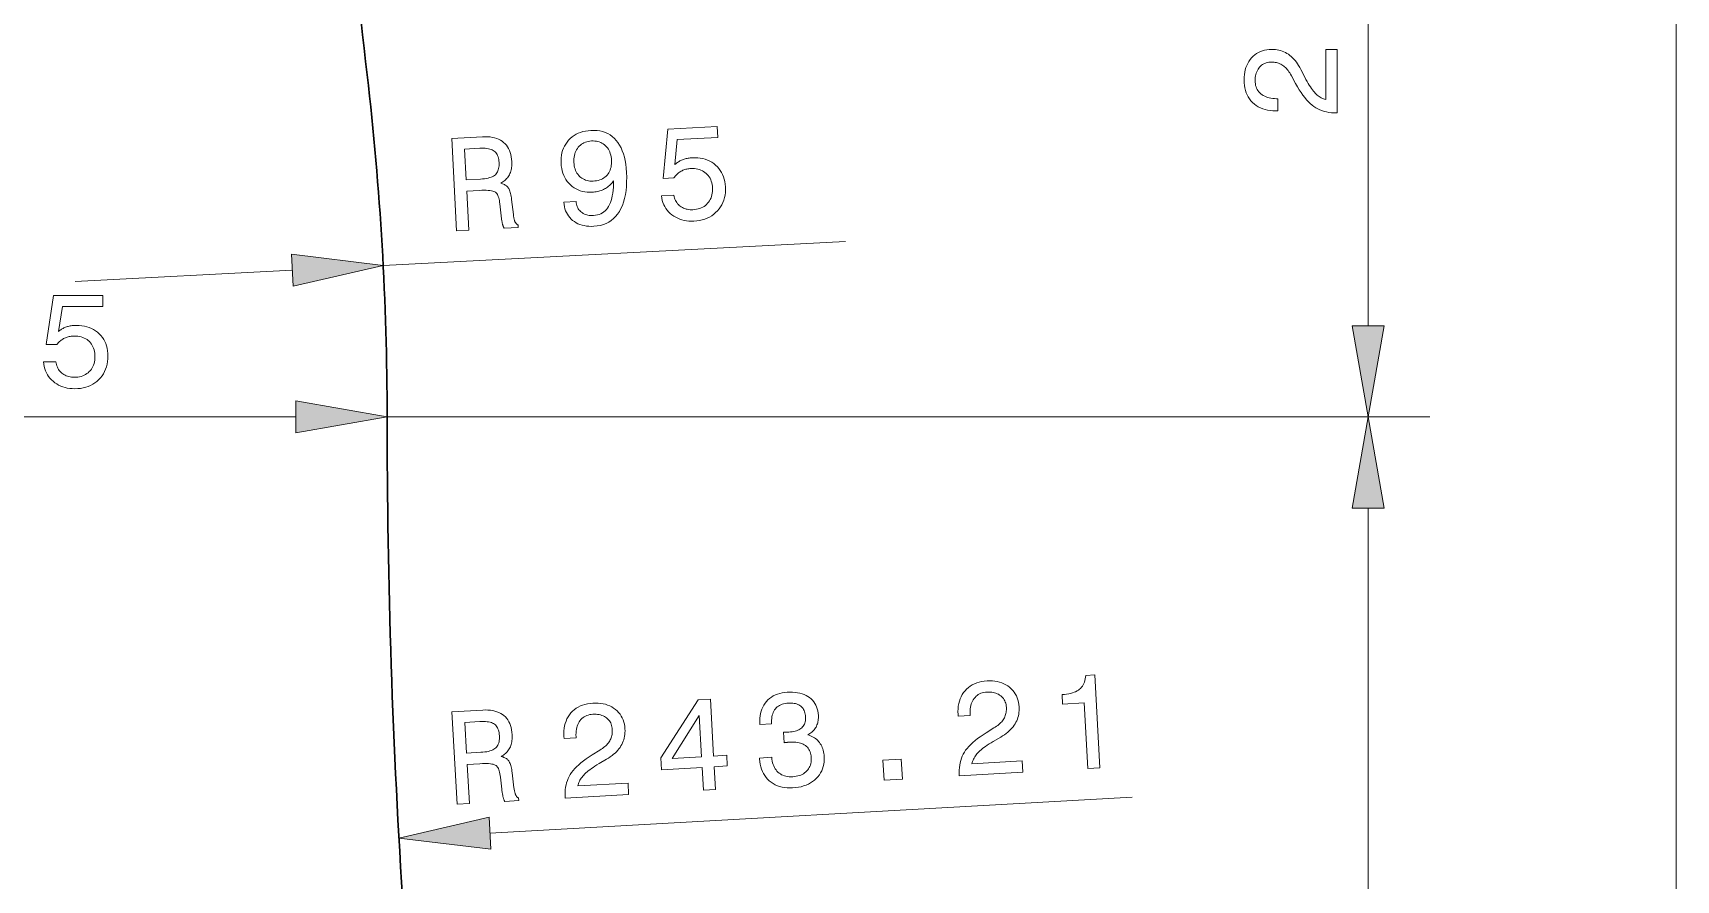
# Model space of a CAD drawing. Extents: x 0 to 297, y 0 to 420.
# Drawn here: x 152.4 to 205.6, y 154.8 to 182.2 of the extents above; entities that cross this region are included whole.
import ezdxf

# ---------------------------------------------------------------- set-up
doc = ezdxf.new("R2010")
doc.units = 0

msp = doc.modelspace()

# ---------------------------------------------------------------- linework, layer by layer
at = {"color": 7, "lineweight": 13}
for p, q in [((205.626, 124.712), (205.626, 326.904)), ((130.305, 169.758), (160.896, 169.758)), ((163.85, 169.758), (197.642, 169.758)), ((163.85, 169.758), (197.642, 169.758)), ((195.642, 132.712), (195.642, 166.804)), ((167.184, 156.272), (187.999, 157.442))]:
    msp.add_line(p, q, dxfattribs=at)
at = {"color": 7, "lineweight": 13, "ltscale": 0.477279}
msp.add_line((195.642, 172.712), (195.642, 191.804), dxfattribs=at)
at = {"color": 7, "lineweight": 13, "ltscale": 0.375}
msp.add_line((163.724, 174.666), (178.703, 175.441), dxfattribs=at)
at = {"color": 7, "lineweight": 13, "ltscale": 0.17614}
msp.add_line((153.737, 174.15), (160.773, 174.514), dxfattribs=at)
at = {"color": 7, "lineweight": 13}
for points in [[(194.642, 179.605), (194.629, 179.605), (194.542, 179.607), (194.457, 179.614), (194.375, 179.624), (194.297, 179.638), (194.221, 179.657), (194.148, 179.68), (194.078, 179.706), (194.011, 179.737), (193.947, 179.773), (193.886, 179.812), (193.826, 179.857), (193.767, 179.908), (193.707, 179.966), (193.648, 180.03), (193.589, 180.102), (193.53, 180.18), (193.471, 180.264), (193.412, 180.356), (193.353, 180.454), (193.295, 180.558), (193.155, 180.813), (193.13, 180.858), (193.105, 180.9), (193.078, 180.94), (193.051, 180.977), (193.023, 181.012), (192.995, 181.044), (192.966, 181.074), (192.937, 181.101), (192.907, 181.126), (192.876, 181.148), (192.845, 181.168), (192.812, 181.186), (192.778, 181.202), (192.744, 181.216), (192.708, 181.228), (192.671, 181.237), (192.633, 181.244), (192.594, 181.25), (192.554, 181.253), (192.512, 181.254), (192.466, 181.252), (192.421, 181.247), (192.378, 181.239), (192.337, 181.228), (192.297, 181.213), (192.26, 181.195), (192.224, 181.174), (192.19, 181.149), (192.158, 181.122), (192.128, 181.09), (192.1, 181.057), (192.075, 181.021), (192.053, 180.982), (192.034, 180.942), (192.018, 180.899), (192.005, 180.855), (191.994, 180.808), (191.987, 180.758), (191.983, 180.707), (191.981, 180.653), (191.983, 180.6), (191.989, 180.549), (191.998, 180.5), (192.011, 180.454), (192.028, 180.41), (192.048, 180.368), (192.072, 180.329), (192.1, 180.291), (192.131, 180.257), (192.167, 180.224), (192.205, 180.194), (192.247, 180.167), (192.291, 180.144), (192.337, 180.123), (192.387, 180.106), (192.439, 180.092), (192.495, 180.081), (192.553, 180.073), (192.613, 180.069), (192.677, 180.067), (192.713, 180.067), (192.713, 179.675), (192.652, 179.675), (192.559, 179.678), (192.47, 179.686), (192.385, 179.699), (192.304, 179.718), (192.227, 179.742), (192.153, 179.772), (192.084, 179.807), (192.019, 179.848), (191.957, 179.893), (191.9, 179.945), (191.847, 180.001), (191.8, 180.06), (191.759, 180.124), (191.723, 180.191), (191.692, 180.262), (191.667, 180.338), (191.648, 180.416), (191.634, 180.499), (191.626, 180.586), (191.623, 180.676), (191.625, 180.763), (191.633, 180.847), (191.645, 180.927), (191.662, 181.003), (191.684, 181.077), (191.712, 181.146), (191.744, 181.213), (191.781, 181.276), (191.823, 181.336), (191.869, 181.392), (191.92, 181.444), (191.974, 181.49), (192.031, 181.531), (192.091, 181.567), (192.155, 181.597), (192.221, 181.621), (192.29, 181.64), (192.363, 181.654), (192.438, 181.662), (192.517, 181.665), (192.578, 181.663), (192.638, 181.659), (192.696, 181.651), (192.752, 181.639), (192.807, 181.625), (192.861, 181.607), (192.913, 181.586), (192.963, 181.562), (193.012, 181.535), (193.06, 181.505), (193.106, 181.471), (193.15, 181.434), (193.194, 181.393), (193.236, 181.35), (193.277, 181.302), (193.317, 181.252), (193.355, 181.198), (193.392, 181.14), (193.429, 181.08), (193.463, 181.016), (193.592, 180.763), (193.629, 180.693), (193.666, 180.627), (193.701, 180.565), (193.736, 180.507), (193.771, 180.453), (193.804, 180.403), (193.837, 180.358), (193.869, 180.316), (193.901, 180.279), (193.931, 180.245), (193.962, 180.215), (193.993, 180.187), (194.026, 180.16), (194.058, 180.136), (194.092, 180.115), (194.126, 180.095), (194.161, 180.077), (194.197, 180.062), (194.234, 180.049), (194.271, 180.037), (194.271, 181.665), (194.642, 181.665)], [(169.579, 176.714), (169.975, 176.734), (169.981, 176.69), (169.989, 176.648), (170, 176.609), (170.013, 176.571), (170.029, 176.536), (170.047, 176.502), (170.068, 176.471), (170.092, 176.442), (170.118, 176.415), (170.146, 176.39), (170.177, 176.368), (170.209, 176.348), (170.244, 176.331), (170.28, 176.316), (170.319, 176.304), (170.359, 176.295), (170.401, 176.288), (170.445, 176.284), (170.491, 176.283), (170.539, 176.284), (170.603, 176.29), (170.664, 176.301), (170.721, 176.318), (170.775, 176.339), (170.826, 176.366), (170.873, 176.398), (170.917, 176.435), (170.957, 176.478), (170.994, 176.526), (171.028, 176.578), (171.059, 176.637), (171.086, 176.7), (171.11, 176.77), (171.131, 176.844), (171.149, 176.924), (171.164, 177.01), (171.175, 177.101), (171.183, 177.197), (171.188, 177.299), (171.19, 177.407), (171.166, 177.374), (171.141, 177.342), (171.114, 177.311), (171.087, 177.283), (171.058, 177.255), (171.028, 177.23), (170.996, 177.206), (170.964, 177.183), (170.93, 177.162), (170.896, 177.143), (170.86, 177.125), (170.823, 177.108), (170.785, 177.094), (170.747, 177.081), (170.707, 177.07), (170.667, 177.06), (170.625, 177.052), (170.583, 177.045), (170.54, 177.041), (170.496, 177.037), (170.412, 177.036), (170.331, 177.04), (170.254, 177.05), (170.179, 177.065), (170.107, 177.086), (170.038, 177.112), (169.972, 177.144), (169.909, 177.182), (169.848, 177.225), (169.791, 177.274), (169.738, 177.328), (169.69, 177.385), (169.647, 177.447), (169.609, 177.512), (169.576, 177.58), (169.548, 177.653), (169.526, 177.729), (169.508, 177.809), (169.496, 177.892), (169.489, 177.98), (169.487, 178.068), (169.491, 178.153), (169.501, 178.235), (169.516, 178.314), (169.538, 178.389), (169.565, 178.462), (169.598, 178.532), (169.637, 178.598), (169.682, 178.661), (169.732, 178.722), (169.787, 178.778), (169.846, 178.828), (169.909, 178.873), (169.975, 178.913), (170.046, 178.948), (170.12, 178.977), (170.198, 179), (170.279, 179.018), (170.364, 179.031), (170.453, 179.039), (170.556, 179.04), (170.654, 179.034), (170.748, 179.021), (170.837, 179), (170.921, 178.972), (171.001, 178.936), (171.076, 178.892), (171.147, 178.841), (171.214, 178.782), (171.276, 178.716), (171.332, 178.643), (171.384, 178.563), (171.431, 178.476), (171.472, 178.382), (171.508, 178.282), (171.538, 178.175), (171.564, 178.061), (171.584, 177.941), (171.599, 177.814), (171.609, 177.68), (171.614, 177.521), (171.613, 177.37), (171.606, 177.226), (171.592, 177.089), (171.572, 176.959), (171.545, 176.836), (171.513, 176.72), (171.474, 176.612), (171.428, 176.51), (171.377, 176.416), (171.319, 176.33), (171.256, 176.252), (171.187, 176.182), (171.113, 176.121), (171.034, 176.069), (170.948, 176.025), (170.858, 175.99), (170.762, 175.963), (170.66, 175.944), (170.553, 175.934), (170.469, 175.932), (170.389, 175.935), (170.312, 175.942), (170.238, 175.954), (170.168, 175.971), (170.1, 175.992), (170.036, 176.018), (169.975, 176.049), (169.918, 176.084), (169.863, 176.124), (169.813, 176.169), (169.767, 176.216), (169.727, 176.267), (169.691, 176.321), (169.66, 176.378), (169.634, 176.438), (169.613, 176.502), (169.597, 176.569), (169.586, 176.64)], [(172.738, 176.917), (173.138, 176.938), (173.148, 176.892), (173.161, 176.849), (173.177, 176.808), (173.195, 176.77), (173.215, 176.733), (173.238, 176.699), (173.262, 176.666), (173.29, 176.636), (173.319, 176.608), (173.351, 176.582), (173.385, 176.559), (173.421, 176.539), (173.458, 176.521), (173.497, 176.506), (173.537, 176.493), (173.579, 176.483), (173.623, 176.476), (173.668, 176.472), (173.715, 176.471), (173.763, 176.472), (173.822, 176.477), (173.879, 176.485), (173.933, 176.497), (173.984, 176.513), (174.033, 176.532), (174.079, 176.554), (174.122, 176.58), (174.164, 176.61), (174.202, 176.643), (174.238, 176.68), (174.271, 176.72), (174.3, 176.761), (174.325, 176.805), (174.347, 176.851), (174.365, 176.899), (174.378, 176.95), (174.389, 177.002), (174.395, 177.056), (174.398, 177.113), (174.396, 177.172), (174.391, 177.231), (174.383, 177.288), (174.371, 177.343), (174.356, 177.395), (174.337, 177.444), (174.315, 177.49), (174.289, 177.534), (174.259, 177.575), (174.226, 177.613), (174.19, 177.649), (174.151, 177.681), (174.109, 177.71), (174.066, 177.735), (174.019, 177.756), (173.971, 177.774), (173.92, 177.787), (173.867, 177.797), (173.812, 177.803), (173.754, 177.806), (173.694, 177.805), (173.66, 177.802), (173.626, 177.798), (173.593, 177.793), (173.56, 177.786), (173.528, 177.779), (173.497, 177.769), (173.466, 177.759), (173.437, 177.747), (173.408, 177.733), (173.379, 177.719), (173.351, 177.703), (173.324, 177.685), (173.298, 177.667), (173.273, 177.647), (173.249, 177.625), (173.225, 177.603), (173.202, 177.579), (173.18, 177.554), (173.159, 177.527), (173.138, 177.499), (172.795, 177.482), (172.949, 179.081), (174.549, 179.164), (174.567, 178.81), (173.255, 178.742), (173.177, 177.93), (173.198, 177.949), (173.22, 177.968), (173.242, 177.986), (173.266, 178.003), (173.29, 178.019), (173.315, 178.035), (173.341, 178.049), (173.367, 178.063), (173.395, 178.075), (173.423, 178.087), (173.452, 178.098), (173.482, 178.108), (173.512, 178.117), (173.543, 178.125), (173.574, 178.132), (173.606, 178.138), (173.639, 178.143), (173.672, 178.148), (173.705, 178.151), (173.74, 178.153), (173.83, 178.155), (173.918, 178.151), (174.001, 178.142), (174.082, 178.127), (174.159, 178.106), (174.233, 178.08), (174.304, 178.048), (174.371, 178.01), (174.435, 177.967), (174.496, 177.918), (174.552, 177.864), (174.603, 177.807), (174.649, 177.746), (174.689, 177.681), (174.723, 177.612), (174.752, 177.54), (174.776, 177.464), (174.794, 177.385), (174.807, 177.301), (174.814, 177.214), (174.816, 177.122), (174.812, 177.032), (174.801, 176.946), (174.785, 176.863), (174.762, 176.784), (174.733, 176.707), (174.698, 176.634), (174.657, 176.565), (174.609, 176.498), (174.556, 176.435), (174.497, 176.376), (174.435, 176.323), (174.369, 176.275), (174.298, 176.234), (174.224, 176.198), (174.146, 176.167), (174.064, 176.142), (173.979, 176.123), (173.889, 176.11), (173.795, 176.102), (173.712, 176.1), (173.631, 176.103), (173.553, 176.111), (173.478, 176.124), (173.405, 176.142), (173.335, 176.164), (173.267, 176.192), (173.202, 176.225), (173.14, 176.262), (173.081, 176.305), (173.025, 176.351), (172.974, 176.401), (172.927, 176.454), (172.886, 176.51), (172.849, 176.57), (172.817, 176.633), (172.79, 176.699), (172.768, 176.768), (172.75, 176.841)], [(166.097, 175.79), (165.942, 178.782), (166.942, 178.834), (167.029, 178.836), (167.111, 178.834), (167.189, 178.827), (167.264, 178.815), (167.334, 178.799), (167.401, 178.779), (167.463, 178.754), (167.522, 178.724), (167.577, 178.69), (167.627, 178.651), (167.674, 178.607), (167.715, 178.56), (167.753, 178.508), (167.786, 178.452), (167.815, 178.392), (167.839, 178.328), (167.859, 178.259), (167.874, 178.186), (167.885, 178.109), (167.892, 178.028), (167.893, 177.979), (167.893, 177.932), (167.89, 177.886), (167.885, 177.842), (167.878, 177.799), (167.869, 177.758), (167.858, 177.718), (167.845, 177.679), (167.83, 177.642), (167.813, 177.606), (167.794, 177.571), (167.773, 177.539), (167.749, 177.507), (167.724, 177.477), (167.697, 177.449), (167.668, 177.422), (167.637, 177.397), (167.603, 177.373), (167.568, 177.35), (167.531, 177.329), (167.563, 177.32), (167.594, 177.31), (167.623, 177.298), (167.65, 177.286), (167.675, 177.271), (167.699, 177.256), (167.721, 177.239), (167.74, 177.221), (167.759, 177.201), (167.775, 177.181), (167.79, 177.158), (167.804, 177.131), (167.817, 177.101), (167.83, 177.068), (167.841, 177.031), (167.852, 176.991), (167.862, 176.948), (167.871, 176.901), (167.878, 176.851), (167.886, 176.797), (167.942, 176.312), (167.946, 176.282), (167.95, 176.253), (167.955, 176.225), (167.96, 176.2), (167.965, 176.176), (167.97, 176.154), (167.976, 176.134), (167.982, 176.115), (167.988, 176.098), (167.994, 176.083), (168.001, 176.069), (168.009, 176.055), (168.017, 176.043), (168.026, 176.031), (168.036, 176.02), (168.046, 176.01), (168.057, 176), (168.068, 175.991), (168.08, 175.983), (168.093, 175.976), (168.097, 175.894), (167.644, 175.87), (167.638, 175.88), (167.632, 175.891), (167.626, 175.903), (167.62, 175.916), (167.614, 175.929), (167.609, 175.944), (167.603, 175.96), (167.598, 175.977), (167.593, 175.994), (167.588, 176.013), (167.584, 176.033), (167.579, 176.054), (167.574, 176.077), (167.57, 176.101), (167.566, 176.126), (167.561, 176.153), (167.557, 176.181), (167.553, 176.21), (167.549, 176.241), (167.545, 176.273), (167.504, 176.659), (167.497, 176.715), (167.488, 176.767), (167.478, 176.815), (167.467, 176.859), (167.453, 176.899), (167.439, 176.934), (167.422, 176.965), (167.405, 176.992), (167.385, 177.015), (167.365, 177.034), (167.34, 177.049), (167.309, 177.063), (167.272, 177.074), (167.229, 177.084), (167.18, 177.091), (167.125, 177.096), (167.063, 177.099), (166.996, 177.1), (166.922, 177.099), (166.842, 177.095), (166.432, 177.074), (166.497, 175.811)], [(166.85, 178.462), (166.361, 178.436), (166.413, 177.441), (166.874, 177.464), (166.942, 177.469), (167.006, 177.476), (167.065, 177.485), (167.12, 177.496), (167.171, 177.509), (167.217, 177.524), (167.259, 177.541), (167.296, 177.561), (167.329, 177.582), (167.358, 177.606), (167.383, 177.632), (167.406, 177.661), (167.425, 177.693), (167.441, 177.727), (167.454, 177.765), (167.465, 177.806), (167.472, 177.85), (167.477, 177.896), (167.479, 177.946), (167.477, 177.998), (167.473, 178.05), (167.467, 178.098), (167.457, 178.143), (167.446, 178.185), (167.431, 178.224), (167.414, 178.26), (167.395, 178.292), (167.373, 178.322), (167.348, 178.348), (167.321, 178.371), (167.29, 178.391), (167.256, 178.409), (167.218, 178.424), (167.177, 178.437), (167.132, 178.447), (167.083, 178.455), (167.03, 178.461), (166.973, 178.463), (166.913, 178.464)], [(169.905, 178.005), (169.91, 177.949), (169.917, 177.894), (169.928, 177.842), (169.942, 177.793), (169.959, 177.746), (169.979, 177.702), (170.002, 177.66), (170.029, 177.621), (170.058, 177.584), (170.09, 177.55), (170.125, 177.518), (170.162, 177.491), (170.201, 177.466), (170.242, 177.446), (170.284, 177.429), (170.329, 177.416), (170.375, 177.406), (170.423, 177.4), (170.474, 177.397), (170.526, 177.398), (170.583, 177.403), (170.638, 177.411), (170.69, 177.422), (170.74, 177.436), (170.786, 177.454), (170.83, 177.476), (170.872, 177.5), (170.91, 177.528), (170.946, 177.559), (170.979, 177.593), (171.009, 177.631), (171.035, 177.67), (171.058, 177.712), (171.078, 177.757), (171.094, 177.803), (171.107, 177.852), (171.116, 177.904), (171.121, 177.958), (171.123, 178.014), (171.122, 178.073), (171.117, 178.132), (171.109, 178.188), (171.098, 178.241), (171.084, 178.292), (171.066, 178.341), (171.045, 178.386), (171.021, 178.43), (170.994, 178.47), (170.964, 178.508), (170.93, 178.543), (170.893, 178.575), (170.855, 178.603), (170.814, 178.628), (170.772, 178.649), (170.727, 178.666), (170.68, 178.68), (170.631, 178.69), (170.58, 178.696), (170.526, 178.699), (170.471, 178.698), (170.418, 178.693), (170.368, 178.685), (170.32, 178.673), (170.274, 178.658), (170.23, 178.639), (170.189, 178.617), (170.15, 178.591), (170.113, 178.562), (170.078, 178.529), (170.046, 178.493), (170.016, 178.454), (169.99, 178.412), (169.968, 178.369), (169.948, 178.323), (169.933, 178.276), (169.92, 178.226), (169.911, 178.174), (169.906, 178.12), (169.904, 178.064)], [(160.8, 173.993), (163.724, 174.666), (160.746, 175.034)], [(152.713, 171.54), (153.113, 171.54), (153.122, 171.494), (153.133, 171.451), (153.146, 171.409), (153.162, 171.369), (153.18, 171.332), (153.201, 171.296), (153.224, 171.263), (153.25, 171.231), (153.278, 171.202), (153.308, 171.174), (153.341, 171.149), (153.375, 171.127), (153.412, 171.107), (153.45, 171.09), (153.489, 171.076), (153.531, 171.064), (153.574, 171.054), (153.619, 171.048), (153.666, 171.044), (153.714, 171.043), (153.773, 171.044), (153.83, 171.05), (153.884, 171.059), (153.936, 171.072), (153.986, 171.088), (154.033, 171.109), (154.078, 171.133), (154.121, 171.16), (154.161, 171.191), (154.199, 171.226), (154.234, 171.264), (154.265, 171.304), (154.293, 171.347), (154.316, 171.391), (154.337, 171.438), (154.353, 171.488), (154.366, 171.54), (154.375, 171.594), (154.381, 171.65), (154.382, 171.709), (154.381, 171.769), (154.375, 171.826), (154.366, 171.881), (154.353, 171.933), (154.337, 171.983), (154.317, 172.031), (154.294, 172.076), (154.266, 172.118), (154.236, 172.158), (154.201, 172.196), (154.164, 172.23), (154.124, 172.261), (154.081, 172.288), (154.036, 172.312), (153.989, 172.332), (153.939, 172.348), (153.886, 172.361), (153.831, 172.37), (153.774, 172.375), (153.714, 172.377), (153.679, 172.376), (153.645, 172.374), (153.612, 172.371), (153.579, 172.366), (153.547, 172.36), (153.515, 172.352), (153.484, 172.343), (153.454, 172.333), (153.424, 172.321), (153.395, 172.308), (153.366, 172.293), (153.338, 172.277), (153.311, 172.26), (153.285, 172.241), (153.26, 172.221), (153.235, 172.2), (153.211, 172.177), (153.187, 172.153), (153.165, 172.128), (153.143, 172.101), (152.799, 172.101), (153.035, 173.691), (154.638, 173.691), (154.638, 173.336), (153.324, 173.336), (153.204, 172.529), (153.226, 172.547), (153.249, 172.565), (153.272, 172.582), (153.296, 172.598), (153.321, 172.612), (153.347, 172.626), (153.374, 172.64), (153.401, 172.652), (153.429, 172.663), (153.458, 172.673), (153.488, 172.683), (153.518, 172.691), (153.548, 172.699), (153.579, 172.705), (153.611, 172.711), (153.643, 172.715), (153.676, 172.718), (153.709, 172.721), (153.743, 172.722), (153.777, 172.723), (153.868, 172.72), (153.955, 172.712), (154.038, 172.698), (154.118, 172.679), (154.194, 172.654), (154.267, 172.624), (154.335, 172.589), (154.401, 172.547), (154.462, 172.501), (154.521, 172.449), (154.574, 172.392), (154.622, 172.332), (154.664, 172.269), (154.701, 172.202), (154.732, 172.132), (154.757, 172.058), (154.777, 171.981), (154.791, 171.901), (154.799, 171.817), (154.802, 171.73), (154.799, 171.637), (154.79, 171.548), (154.775, 171.463), (154.754, 171.381), (154.727, 171.302), (154.695, 171.228), (154.656, 171.157), (154.611, 171.089), (154.56, 171.025), (154.504, 170.965), (154.442, 170.909), (154.377, 170.859), (154.308, 170.815), (154.236, 170.777), (154.16, 170.745), (154.081, 170.718), (153.998, 170.698), (153.911, 170.683), (153.821, 170.675), (153.727, 170.672), (153.643, 170.674), (153.563, 170.681), (153.486, 170.693), (153.411, 170.71), (153.339, 170.731), (153.27, 170.758), (153.204, 170.789), (153.141, 170.825), (153.081, 170.865), (153.024, 170.911), (152.97, 170.96), (152.922, 171.013), (152.878, 171.068), (152.84, 171.126), (152.806, 171.188), (152.778, 171.252), (152.754, 171.32), (152.735, 171.39), (152.722, 171.464)], [(195.121, 172.712), (195.642, 169.758), (196.163, 172.712)], [(160.896, 169.237), (163.85, 169.758), (160.896, 170.279)], [(196.163, 166.804), (195.642, 169.758), (195.121, 166.804)], [(186.562, 158.363), (186.442, 160.493), (185.743, 160.454), (185.726, 160.759), (185.801, 160.766), (185.872, 160.775), (185.939, 160.786), (186.001, 160.8), (186.06, 160.816), (186.114, 160.835), (186.164, 160.856), (186.211, 160.879), (186.253, 160.905), (186.291, 160.933), (186.325, 160.964), (186.356, 160.998), (186.384, 161.035), (186.409, 161.075), (186.431, 161.119), (186.449, 161.165), (186.464, 161.215), (186.477, 161.268), (186.485, 161.323), (186.491, 161.383), (186.784, 161.399), (186.953, 158.385)], [(175.919, 158.706), (176.317, 158.729), (176.323, 158.667), (176.333, 158.608), (176.345, 158.553), (176.361, 158.5), (176.379, 158.451), (176.401, 158.404), (176.426, 158.361), (176.454, 158.321), (176.484, 158.283), (176.518, 158.249), (176.555, 158.218), (176.594, 158.19), (176.636, 158.167), (176.68, 158.147), (176.726, 158.13), (176.775, 158.117), (176.827, 158.108), (176.881, 158.102), (176.937, 158.1), (176.996, 158.102), (177.054, 158.106), (177.109, 158.114), (177.161, 158.125), (177.211, 158.139), (177.258, 158.156), (177.302, 158.176), (177.343, 158.199), (177.382, 158.225), (177.418, 158.254), (177.452, 158.286), (177.482, 158.32), (177.509, 158.357), (177.532, 158.396), (177.552, 158.437), (177.568, 158.48), (177.581, 158.525), (177.59, 158.573), (177.596, 158.623), (177.598, 158.675), (177.597, 158.729), (177.592, 158.778), (177.585, 158.824), (177.574, 158.868), (177.56, 158.91), (177.542, 158.949), (177.522, 158.986), (177.498, 159.021), (177.471, 159.053), (177.441, 159.082), (177.407, 159.11), (177.371, 159.134), (177.332, 159.156), (177.291, 159.175), (177.247, 159.191), (177.2, 159.203), (177.151, 159.213), (177.099, 159.22), (177.045, 159.224), (176.988, 159.225), (176.929, 159.223), (176.921, 159.223), (176.912, 159.222), (176.903, 159.222), (176.895, 159.221), (176.886, 159.22), (176.877, 159.22), (176.868, 159.219), (176.859, 159.218), (176.85, 159.217), (176.841, 159.216), (176.831, 159.215), (176.821, 159.214), (176.81, 159.213), (176.799, 159.212), (176.787, 159.211), (176.775, 159.209), (176.762, 159.208), (176.748, 159.206), (176.734, 159.205), (176.719, 159.203), (176.7, 159.542), (176.709, 159.542), (176.718, 159.542), (176.727, 159.542), (176.736, 159.542), (176.745, 159.543), (176.754, 159.543), (176.763, 159.543), (176.772, 159.543), (176.78, 159.543), (176.789, 159.544), (176.797, 159.544), (176.805, 159.544), (176.813, 159.545), (176.821, 159.545), (176.829, 159.545), (176.837, 159.546), (176.844, 159.546), (176.852, 159.546), (176.859, 159.547), (176.867, 159.547), (176.923, 159.551), (176.976, 159.558), (177.027, 159.566), (177.074, 159.577), (177.118, 159.59), (177.159, 159.605), (177.196, 159.622), (177.231, 159.641), (177.262, 159.663), (177.291, 159.686), (177.316, 159.712), (177.338, 159.74), (177.357, 159.77), (177.374, 159.802), (177.387, 159.837), (177.398, 159.874), (177.406, 159.913), (177.41, 159.955), (177.412, 159.998), (177.411, 160.044), (177.407, 160.089), (177.401, 160.131), (177.391, 160.171), (177.38, 160.208), (177.366, 160.243), (177.349, 160.276), (177.329, 160.307), (177.307, 160.336), (177.283, 160.362), (177.255, 160.386), (177.226, 160.408), (177.194, 160.427), (177.16, 160.443), (177.123, 160.457), (177.085, 160.468), (177.044, 160.477), (177.001, 160.483), (176.955, 160.487), (176.908, 160.488), (176.858, 160.486), (176.802, 160.481), (176.749, 160.474), (176.7, 160.463), (176.653, 160.449), (176.609, 160.432), (176.567, 160.411), (176.529, 160.388), (176.494, 160.362), (176.462, 160.332), (176.433, 160.3), (176.406, 160.264), (176.383, 160.226), (176.363, 160.185), (176.346, 160.14), (176.332, 160.093), (176.322, 160.044), (176.314, 159.991), (176.31, 159.935), (176.309, 159.877), (176.311, 159.816), (175.928, 159.794), (175.926, 159.824), (175.924, 159.91), (175.927, 159.993), (175.935, 160.073), (175.949, 160.149), (175.968, 160.222), (175.992, 160.292), (176.022, 160.359), (176.057, 160.422), (176.097, 160.482), (176.142, 160.539), (176.193, 160.591), (176.247, 160.639), (176.304, 160.682), (176.366, 160.719), (176.432, 160.752), (176.501, 160.779), (176.574, 160.801), (176.651, 160.819), (176.732, 160.831), (176.817, 160.839), (176.907, 160.842), (176.993, 160.84), (177.075, 160.834), (177.153, 160.823), (177.227, 160.808), (177.298, 160.789), (177.364, 160.765), (177.427, 160.736), (177.486, 160.703), (177.541, 160.666), (177.591, 160.625), (177.637, 160.579), (177.677, 160.531), (177.713, 160.478), (177.744, 160.422), (177.77, 160.362), (177.792, 160.299), (177.808, 160.232), (177.82, 160.161), (177.827, 160.087), (177.828, 160.044), (177.827, 160.002), (177.825, 159.962), (177.82, 159.922), (177.814, 159.884), (177.805, 159.847), (177.795, 159.811), (177.782, 159.777), (177.768, 159.743), (177.752, 159.711), (177.733, 159.68), (177.713, 159.65), (177.691, 159.622), (177.667, 159.595), (177.641, 159.569), (177.613, 159.545), (177.583, 159.522), (177.551, 159.5), (177.517, 159.48), (177.482, 159.461), (177.53, 159.445), (177.576, 159.427), (177.62, 159.407), (177.661, 159.385), (177.701, 159.36), (177.738, 159.334), (177.773, 159.305), (177.806, 159.274), (177.836, 159.241), (177.864, 159.206), (177.89, 159.169), (177.914, 159.13), (177.935, 159.09), (177.954, 159.047), (177.97, 159.003), (177.984, 158.956), (177.996, 158.908), (178.005, 158.858), (178.011, 158.806), (178.016, 158.752), (178.017, 158.667), (178.013, 158.586), (178.003, 158.507), (177.986, 158.432), (177.964, 158.359), (177.935, 158.29), (177.9, 158.224), (177.86, 158.16), (177.813, 158.1), (177.76, 158.043), (177.702, 157.99), (177.639, 157.942), (177.573, 157.899), (177.502, 157.861), (177.428, 157.828), (177.349, 157.8), (177.266, 157.777), (177.178, 157.759), (177.087, 157.746), (176.991, 157.738), (176.901, 157.736), (176.813, 157.739), (176.729, 157.748), (176.649, 157.762), (176.571, 157.783), (176.498, 157.808), (176.427, 157.84), (176.361, 157.877), (176.297, 157.92), (176.237, 157.968), (176.182, 158.021), (176.132, 158.078), (176.087, 158.139), (176.047, 158.204), (176.013, 158.273), (175.984, 158.346), (175.96, 158.423), (175.942, 158.504), (175.929, 158.588), (175.921, 158.677)], [(182.394, 158.128), (182.393, 158.141), (182.391, 158.229), (182.392, 158.313), (182.398, 158.395), (182.408, 158.475), (182.422, 158.552), (182.441, 158.626), (182.464, 158.697), (182.491, 158.765), (182.522, 158.831), (182.558, 158.895), (182.599, 158.957), (182.647, 159.019), (182.702, 159.082), (182.763, 159.144), (182.831, 159.207), (182.905, 159.271), (182.986, 159.334), (183.074, 159.398), (183.169, 159.463), (183.27, 159.527), (183.517, 159.68), (183.56, 159.708), (183.601, 159.736), (183.639, 159.765), (183.675, 159.794), (183.708, 159.823), (183.738, 159.853), (183.767, 159.884), (183.792, 159.915), (183.815, 159.946), (183.836, 159.978), (183.854, 160.011), (183.87, 160.044), (183.884, 160.079), (183.896, 160.114), (183.905, 160.15), (183.913, 160.188), (183.918, 160.226), (183.921, 160.265), (183.922, 160.306), (183.921, 160.347), (183.916, 160.394), (183.909, 160.438), (183.898, 160.481), (183.885, 160.521), (183.868, 160.56), (183.848, 160.596), (183.824, 160.631), (183.798, 160.663), (183.769, 160.693), (183.736, 160.722), (183.701, 160.748), (183.663, 160.771), (183.624, 160.79), (183.582, 160.807), (183.539, 160.821), (183.493, 160.832), (183.446, 160.839), (183.396, 160.844), (183.345, 160.845), (183.291, 160.844), (183.238, 160.839), (183.187, 160.83), (183.139, 160.818), (183.094, 160.803), (183.051, 160.784), (183.01, 160.761), (182.972, 160.735), (182.937, 160.705), (182.903, 160.671), (182.873, 160.634), (182.845, 160.594), (182.821, 160.552), (182.8, 160.506), (182.782, 160.458), (182.768, 160.408), (182.757, 160.355), (182.749, 160.299), (182.744, 160.241), (182.743, 160.18), (182.745, 160.116), (182.747, 160.08), (182.355, 160.058), (182.352, 160.119), (182.349, 160.212), (182.352, 160.302), (182.361, 160.387), (182.375, 160.469), (182.395, 160.548), (182.421, 160.622), (182.452, 160.693), (182.489, 160.761), (182.531, 160.825), (182.579, 160.885), (182.632, 160.941), (182.689, 160.991), (182.75, 161.036), (182.815, 161.076), (182.885, 161.11), (182.958, 161.139), (183.036, 161.163), (183.118, 161.182), (183.204, 161.195), (183.294, 161.203), (183.381, 161.205), (183.465, 161.202), (183.545, 161.195), (183.623, 161.182), (183.697, 161.164), (183.768, 161.141), (183.837, 161.112), (183.902, 161.079), (183.964, 161.04), (184.022, 160.997), (184.077, 160.949), (184.126, 160.898), (184.17, 160.843), (184.209, 160.785), (184.243, 160.723), (184.271, 160.659), (184.294, 160.591), (184.312, 160.519), (184.324, 160.444), (184.331, 160.366), (184.333, 160.305), (184.332, 160.245), (184.327, 160.186), (184.319, 160.129), (184.308, 160.073), (184.293, 160.019), (184.275, 159.966), (184.254, 159.914), (184.23, 159.864), (184.202, 159.815), (184.171, 159.767), (184.136, 159.72), (184.098, 159.675), (184.057, 159.63), (184.012, 159.586), (183.964, 159.544), (183.912, 159.502), (183.857, 159.462), (183.798, 159.423), (183.736, 159.384), (183.491, 159.242), (183.423, 159.201), (183.359, 159.161), (183.299, 159.121), (183.243, 159.083), (183.192, 159.046), (183.144, 159.01), (183.1, 158.974), (183.06, 158.94), (183.025, 158.906), (182.993, 158.874), (182.964, 158.841), (182.938, 158.808), (182.914, 158.775), (182.892, 158.741), (182.872, 158.706), (182.854, 158.671), (182.839, 158.635), (182.825, 158.598), (182.814, 158.561), (182.805, 158.523), (184.43, 158.615), (184.451, 158.244)], [(169.622, 157.41), (169.621, 157.423), (169.618, 157.51), (169.619, 157.595), (169.625, 157.677), (169.635, 157.757), (169.65, 157.833), (169.668, 157.907), (169.691, 157.979), (169.718, 158.047), (169.75, 158.113), (169.785, 158.177), (169.827, 158.239), (169.875, 158.301), (169.929, 158.363), (169.99, 158.426), (170.058, 158.489), (170.133, 158.553), (170.214, 158.616), (170.302, 158.68), (170.396, 158.744), (170.497, 158.809), (170.744, 158.962), (170.787, 158.99), (170.828, 159.018), (170.866, 159.046), (170.902, 159.076), (170.935, 159.105), (170.966, 159.135), (170.994, 159.166), (171.02, 159.197), (171.043, 159.228), (171.063, 159.26), (171.081, 159.292), (171.098, 159.326), (171.111, 159.361), (171.123, 159.396), (171.133, 159.432), (171.14, 159.47), (171.145, 159.508), (171.148, 159.547), (171.149, 159.588), (171.148, 159.629), (171.144, 159.675), (171.136, 159.72), (171.126, 159.762), (171.112, 159.803), (171.095, 159.842), (171.075, 159.878), (171.052, 159.912), (171.026, 159.945), (170.996, 159.975), (170.963, 160.004), (170.928, 160.03), (170.891, 160.053), (170.851, 160.072), (170.81, 160.089), (170.766, 160.103), (170.721, 160.113), (170.673, 160.121), (170.624, 160.126), (170.572, 160.127), (170.518, 160.126), (170.465, 160.121), (170.415, 160.112), (170.367, 160.1), (170.321, 160.085), (170.278, 160.066), (170.238, 160.043), (170.2, 160.017), (170.164, 159.987), (170.131, 159.953), (170.1, 159.916), (170.073, 159.876), (170.048, 159.833), (170.027, 159.788), (170.01, 159.74), (169.995, 159.69), (169.984, 159.637), (169.976, 159.581), (169.972, 159.523), (169.97, 159.462), (169.972, 159.398), (169.974, 159.362), (169.583, 159.34), (169.579, 159.401), (169.577, 159.494), (169.58, 159.583), (169.589, 159.669), (169.603, 159.751), (169.623, 159.829), (169.648, 159.904), (169.679, 159.975), (169.716, 160.043), (169.759, 160.107), (169.807, 160.167), (169.859, 160.223), (169.916, 160.273), (169.978, 160.318), (170.043, 160.358), (170.112, 160.392), (170.186, 160.421), (170.263, 160.445), (170.345, 160.464), (170.431, 160.477), (170.521, 160.485), (170.608, 160.487), (170.692, 160.484), (170.773, 160.477), (170.85, 160.464), (170.925, 160.446), (170.996, 160.422), (171.064, 160.394), (171.129, 160.361), (171.191, 160.322), (171.25, 160.279), (171.305, 160.231), (171.354, 160.179), (171.398, 160.125), (171.437, 160.067), (171.47, 160.005), (171.499, 159.941), (171.522, 159.872), (171.539, 159.801), (171.552, 159.726), (171.559, 159.648), (171.561, 159.587), (171.559, 159.527), (171.554, 159.468), (171.546, 159.411), (171.535, 159.355), (171.521, 159.301), (171.503, 159.248), (171.481, 159.196), (171.457, 159.146), (171.429, 159.097), (171.398, 159.049), (171.364, 159.002), (171.326, 158.956), (171.284, 158.912), (171.239, 158.868), (171.191, 158.826), (171.139, 158.784), (171.084, 158.744), (171.026, 158.704), (170.964, 158.666), (170.718, 158.524), (170.65, 158.483), (170.587, 158.442), (170.527, 158.403), (170.471, 158.365), (170.419, 158.328), (170.371, 158.291), (170.328, 158.256), (170.288, 158.222), (170.252, 158.188), (170.221, 158.156), (170.192, 158.123), (170.166, 158.09), (170.141, 158.057), (170.119, 158.023), (170.099, 157.988), (170.082, 157.952), (170.066, 157.917), (170.053, 157.88), (170.041, 157.843), (170.032, 157.805), (171.657, 157.896), (171.678, 157.526)], [(174.103, 157.662), (174.061, 158.403), (172.746, 158.329), (172.724, 158.708), (173.934, 160.59), (174.326, 160.612), (174.429, 158.77), (174.856, 158.794), (174.876, 158.449), (174.449, 158.425), (174.49, 157.684)], [(166.118, 157.213), (165.95, 160.204), (166.95, 160.261), (167.036, 160.263), (167.119, 160.261), (167.197, 160.255), (167.272, 160.244), (167.342, 160.228), (167.409, 160.208), (167.472, 160.183), (167.53, 160.153), (167.585, 160.119), (167.636, 160.081), (167.682, 160.038), (167.725, 159.99), (167.762, 159.939), (167.796, 159.883), (167.825, 159.823), (167.849, 159.759), (167.869, 159.69), (167.885, 159.617), (167.896, 159.54), (167.903, 159.459), (167.905, 159.411), (167.904, 159.363), (167.902, 159.318), (167.897, 159.273), (167.891, 159.23), (167.882, 159.189), (167.871, 159.149), (167.858, 159.11), (167.844, 159.073), (167.826, 159.037), (167.807, 159.002), (167.786, 158.969), (167.763, 158.938), (167.738, 158.908), (167.711, 158.879), (167.682, 158.852), (167.651, 158.827), (167.618, 158.803), (167.583, 158.78), (167.545, 158.759), (167.578, 158.75), (167.609, 158.74), (167.638, 158.728), (167.665, 158.716), (167.69, 158.701), (167.714, 158.686), (167.736, 158.669), (167.756, 158.651), (167.774, 158.632), (167.79, 158.611), (167.805, 158.588), (167.82, 158.562), (167.833, 158.532), (167.846, 158.499), (167.857, 158.462), (167.868, 158.422), (167.878, 158.379), (167.887, 158.332), (167.895, 158.282), (167.903, 158.228), (167.961, 157.744), (167.965, 157.713), (167.97, 157.684), (167.974, 157.657), (167.979, 157.631), (167.984, 157.608), (167.99, 157.586), (167.996, 157.565), (168.002, 157.546), (168.008, 157.53), (168.014, 157.514), (168.022, 157.5), (168.029, 157.487), (168.038, 157.474), (168.046, 157.463), (168.056, 157.452), (168.066, 157.441), (168.077, 157.432), (168.089, 157.423), (168.101, 157.415), (168.113, 157.408), (168.118, 157.326), (167.665, 157.3), (167.659, 157.31), (167.653, 157.321), (167.647, 157.333), (167.641, 157.346), (167.635, 157.359), (167.63, 157.374), (167.624, 157.39), (167.619, 157.407), (167.614, 157.424), (167.609, 157.443), (167.604, 157.463), (167.599, 157.484), (167.595, 157.506), (167.59, 157.53), (167.586, 157.556), (167.581, 157.582), (167.577, 157.61), (167.573, 157.64), (167.569, 157.67), (167.565, 157.702), (167.522, 158.088), (167.514, 158.145), (167.506, 158.197), (167.495, 158.245), (167.483, 158.288), (167.47, 158.328), (167.455, 158.363), (167.439, 158.394), (167.421, 158.421), (167.401, 158.444), (167.38, 158.463), (167.356, 158.478), (167.325, 158.491), (167.288, 158.503), (167.245, 158.512), (167.196, 158.519), (167.14, 158.524), (167.079, 158.526), (167.011, 158.527), (166.938, 158.526), (166.858, 158.522), (166.447, 158.499), (166.518, 157.236)], [(166.859, 159.888), (166.371, 159.861), (166.427, 158.865), (166.888, 158.891), (166.956, 158.896), (167.019, 158.903), (167.079, 158.912), (167.134, 158.923), (167.184, 158.937), (167.231, 158.952), (167.272, 158.97), (167.31, 158.989), (167.343, 159.011), (167.372, 159.034), (167.397, 159.061), (167.419, 159.09), (167.438, 159.122), (167.454, 159.157), (167.467, 159.194), (167.477, 159.235), (167.485, 159.279), (167.489, 159.325), (167.49, 159.375), (167.489, 159.427), (167.485, 159.479), (167.478, 159.527), (167.468, 159.572), (167.456, 159.614), (167.442, 159.653), (167.425, 159.689), (167.405, 159.721), (167.383, 159.75), (167.358, 159.777), (167.331, 159.8), (167.3, 159.82), (167.266, 159.837), (167.228, 159.853), (167.186, 159.865), (167.141, 159.875), (167.092, 159.883), (167.039, 159.888), (166.983, 159.891), (166.923, 159.891)], [(173.088, 158.695), (174.042, 158.748), (173.966, 160.089)], [(179.955, 157.991), (179.918, 158.633), (180.514, 158.667), (180.55, 158.025)], [(167.154, 156.792), (164.234, 156.106), (167.213, 155.752)]]:
    msp.add_lwpolyline(points, close=True, dxfattribs=at)
at = {"color": 7, "lineweight": 30}
for centre, radius, start, end in [((287.383, 195.422), 125.034, 180.30412, 186.69792), ((68.85, 169.758), 95, 0, 6.69792), ((407.062, 169.758), 243.212, 179.99999, 187.58062)]:
    msp.add_arc(centre, radius, start, end, dxfattribs=at)
at = {"color": 7, "lineweight": 13}
for points in [[(160.8, 173.993), (163.724, 174.666), (160.8, 173.993), (160.746, 175.034)], [(195.121, 172.712), (195.642, 169.758), (195.121, 172.712), (196.163, 172.712)], [(160.896, 169.237), (163.85, 169.758), (160.896, 169.237), (160.896, 170.279)], [(196.163, 166.804), (195.642, 169.758), (196.163, 166.804), (195.121, 166.804)], [(167.154, 156.792), (164.234, 156.106), (167.154, 156.792), (167.213, 155.752)]]:
    msp.add_solid(points, dxfattribs=at)

doc.saveas('drawing.dxf')
